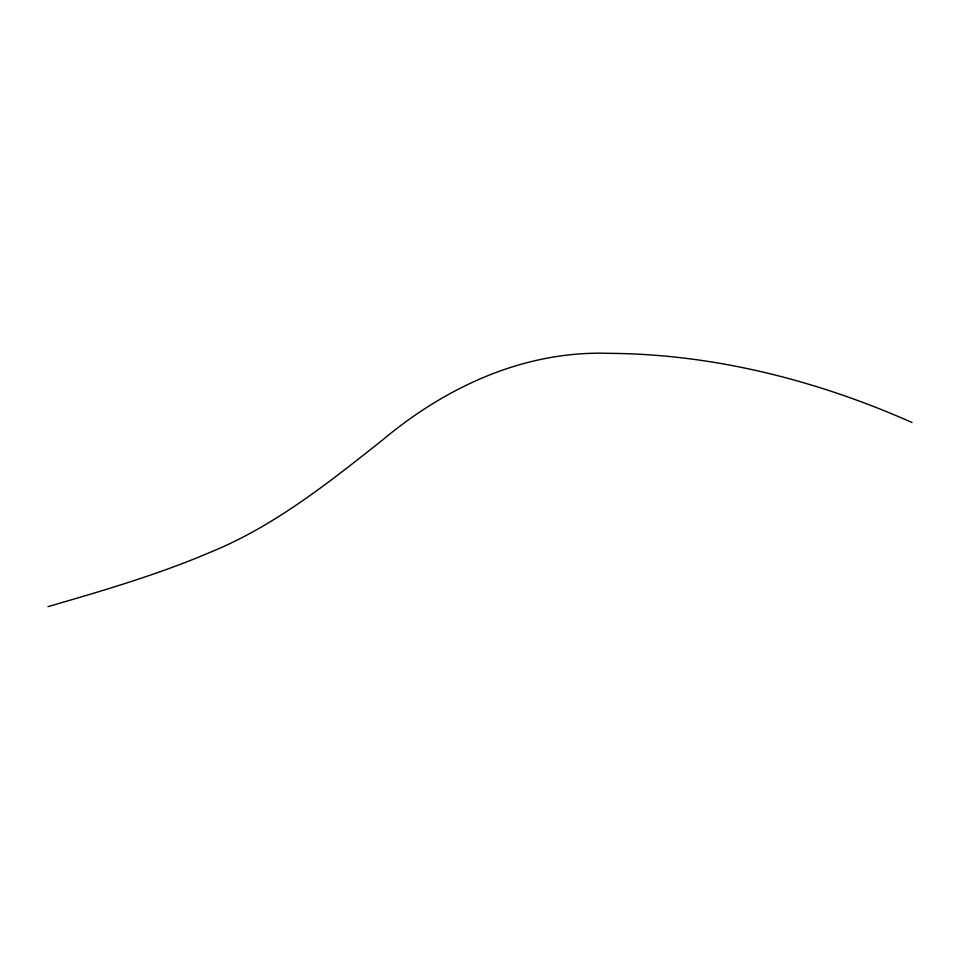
<?xml version="1.0" encoding="UTF-8"?>
<svg xmlns="http://www.w3.org/2000/svg" width="960" height="960" viewBox="0 0 960 960"><rect width="100%" height="100%" fill="white"/><g stroke="black" fill="none" stroke-linecap="round" stroke-linejoin="round"><path stroke-width="1.44" d="M48 606.648C102.684 590.724 157.572 574.776 210.024 552.372C274.236 526.296 328.74 482.592 382.584 439.968C446.208 386.712 524.664 350.424 609.156 353.352C713.532 353.952 816.876 380.34 912 422.472"/></g></svg>
